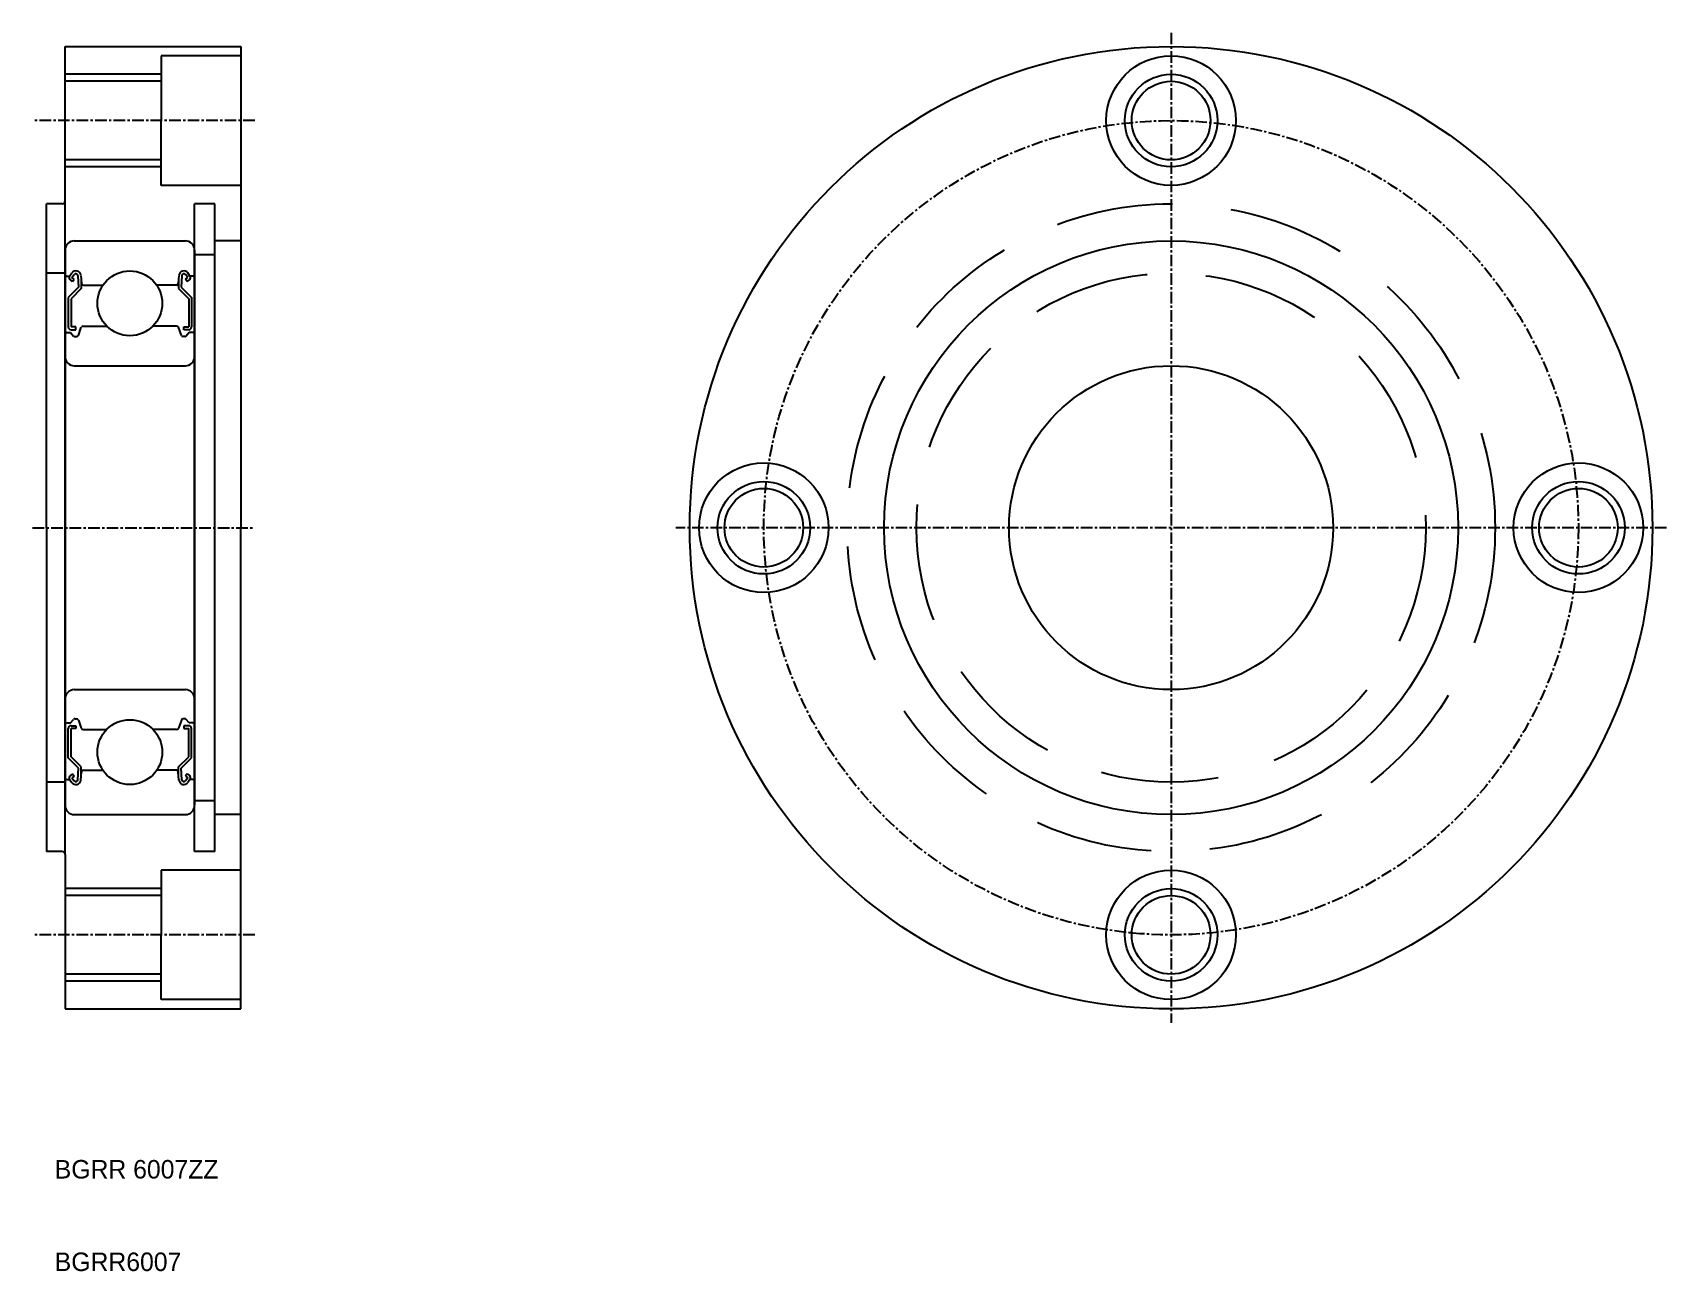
# Model space of a CAD drawing. Extents: x 139 to 315, y 67 to 201.
import ezdxf

# ---------------------------------------------------------------- set-up
doc = ezdxf.new("R2010")
doc.units = 0
doc.linetypes.add('CENTER', pattern=[2, 1.25, -0.25, 0.25, -0.25])
doc.linetypes.add('DASHED', pattern=[19.05, 12.7, -6.35])
doc.layers.get('0').update_dxf_attribs({"linetype": 'CONTINUOUS'})
doc.layers.add('CENTER', color=1, linetype='CENTER')

msp = doc.modelspace()

# ---------------------------------------------------------------- linework, layer by layer
for p, q in [((142.4, 176.68), (142.4, 199.28)), ((142.4, 199.28), (161.4, 199.28)), ((152.8, 198.28), (152.8, 191.28)), ((161.4, 198.28), (152.8, 198.28)), ((161.4, 199.28), (161.4, 147.28)), ((152.8, 195.53), (142.4, 195.53)), ((152.8, 184.28), (152.8, 191.28)), ((152.8, 187.03), (142.4, 187.03)), ((161.4, 184.28), (152.8, 184.28)), ((140.4, 147.28), (140.4, 182.28)), ((142.1, 182.28), (140.4, 182.28)), ((156.4, 112.28), (156.4, 182.28)), ((158.6, 182.28), (156.4, 182.28)), ((158.6, 112.28), (158.6, 182.28)), ((143.4, 178.28), (155.4, 178.28)), ((161.4, 178.28), (158.6, 178.28)), ((142.4, 177.28), (142.4, 117.28)), ((142.4, 111.98), (142.4, 176.68)), ((156.4, 177.28), (156.4, 117.28)), ((158.6, 176.78), (156.4, 176.78)), ((142.4, 174.78), (140.4, 174.78)), ((142.9, 174.48), (143.14, 174.81)), ((155.9, 174.48), (155.67, 174.81)), ((142.6, 174.48), (142.9, 174.48)), ((143.85, 173.26), (142.75, 172.16)), ((143.22, 173.89), (142.98, 174.06)), ((144.15, 173.13), (143.05, 172.03)), ((143.15, 174.31), (143.38, 174.64)), ((143.4, 174.14), (143.15, 174.31)), ((143.22, 173.89), (143.4, 174.14)), ((143.8, 174.52), (143.85, 173.26)), ((144.1, 174.55), (144.18, 173.66)), ((144.15, 174), (144.15, 173.13)), ((144.38, 173.48), (146.5, 173.48)), ((154.43, 173.48), (152.31, 173.48)), ((154.71, 174.55), (154.63, 173.66)), ((154.66, 174), (154.66, 173.13)), ((154.66, 173.13), (155.76, 172.03)), ((155.01, 174.52), (154.96, 173.26)), ((154.96, 173.26), (156.06, 172.16)), ((155.41, 174.14), (155.66, 174.31)), ((155.59, 173.89), (155.41, 174.14)), ((155.66, 174.31), (155.43, 174.64)), ((155.59, 173.89), (155.83, 174.06)), ((156.2, 174.48), (155.9, 174.48)), ((142.75, 172.16), (142.75, 168.98)), ((143.05, 172.03), (143.05, 168.98)), ((155.76, 172.03), (155.76, 168.98)), ((156.06, 172.16), (156.06, 168.98)), ((142.6, 168.38), (143, 168.38)), ((143, 168.38), (143.32, 168)), ((143.57, 168.98), (143.05, 168.98)), ((143.05, 168.68), (143.57, 168.68)), ((143.48, 167.93), (143.65, 167.93)), ((143.57, 168.68), (143.57, 168.98)), ((143.84, 168.06), (144.16, 168.95)), ((144.35, 169.08), (146.9, 169.08)), ((154.46, 169.08), (151.9, 169.08)), ((154.97, 168.06), (154.65, 168.95)), ((155.33, 167.93), (155.16, 167.93)), ((155.24, 168.68), (155.24, 168.98)), ((155.24, 168.98), (155.76, 168.98)), ((155.76, 168.68), (155.24, 168.68)), ((155.8, 168.38), (155.49, 168)), ((156.2, 168.38), (155.8, 168.38)), ((143.4, 164.78), (155.4, 164.78)), ((140.4, 147.28), (140.4, 112.28)), ((161.4, 95.28), (161.4, 147.28)), ((143.4, 129.78), (155.4, 129.78)), ((142.6, 126.18), (143, 126.18)), ((142.75, 122.41), (142.75, 125.58)), ((143, 126.18), (143.32, 126.56)), ((143.05, 125.88), (143.57, 125.88)), ((143.05, 122.53), (143.05, 125.58)), ((143.57, 125.58), (143.05, 125.58)), ((143.48, 126.63), (143.65, 126.63)), ((143.57, 125.88), (143.57, 125.58)), ((143.84, 126.5), (144.16, 125.61)), ((144.35, 125.48), (146.9, 125.48)), ((154.46, 125.48), (151.9, 125.48)), ((154.97, 126.5), (154.65, 125.61)), ((155.33, 126.63), (155.16, 126.63)), ((155.24, 125.88), (155.24, 125.58)), ((155.76, 125.88), (155.24, 125.88)), ((155.24, 125.58), (155.76, 125.58)), ((155.8, 126.18), (155.49, 126.56)), ((155.76, 122.53), (155.76, 125.58)), ((156.2, 126.18), (155.8, 126.18)), ((156.06, 122.41), (156.06, 125.58)), ((143.85, 121.31), (142.75, 122.41)), ((144.15, 121.43), (143.05, 122.53)), ((154.66, 121.43), (155.76, 122.53)), ((154.96, 121.31), (156.06, 122.41)), ((142.6, 120.08), (142.9, 120.08)), ((142.9, 120.08), (143.14, 119.75)), ((143.22, 120.67), (142.98, 120.5)), ((143.4, 120.43), (143.15, 120.25)), ((143.15, 120.25), (143.38, 119.92)), ((143.22, 120.67), (143.4, 120.43)), ((143.8, 120.05), (143.85, 121.31)), ((144.1, 120.01), (144.18, 120.9)), ((144.15, 120.56), (144.15, 121.43)), ((144.38, 121.08), (146.5, 121.08)), ((154.43, 121.08), (152.31, 121.08)), ((154.71, 120.01), (154.63, 120.9)), ((154.66, 120.56), (154.66, 121.43)), ((155.01, 120.05), (154.96, 121.31)), ((155.59, 120.67), (155.41, 120.43)), ((155.41, 120.43), (155.66, 120.25)), ((155.66, 120.25), (155.43, 119.92)), ((155.59, 120.67), (155.83, 120.5)), ((155.9, 120.08), (155.67, 119.75)), ((156.2, 120.08), (155.9, 120.08)), ((142.4, 119.78), (140.4, 119.78)), ((158.6, 117.78), (156.4, 117.78)), ((143.4, 116.28), (155.4, 116.28)), ((146.45, 116.28), (146.45, 116.28)), ((148.9, 116.28), (148.9, 116.28)), ((161.4, 116.28), (158.6, 116.28)), ((142.1, 112.28), (140.4, 112.28)), ((142.4, 111.98), (142.4, 95.28)), ((158.6, 112.28), (156.4, 112.28)), ((161.4, 110.28), (152.8, 110.28)), ((152.8, 110.28), (152.8, 103.28)), ((152.8, 107.53), (142.4, 107.53)), ((152.8, 96.28), (152.8, 103.28)), ((152.8, 99.03), (142.4, 99.03)), ((161.4, 96.28), (152.8, 96.28)), ((142.4, 95.28), (161.4, 95.28))]:
    msp.add_line(p, q)
at = {"color": 3}
for p, q in [((152.8, 196.28), (142.4, 196.28)), ((152.8, 186.28), (142.4, 186.28)), ((152.8, 108.28), (142.4, 108.28)), ((152.8, 98.28), (142.4, 98.28))]:
    msp.add_line(p, q, dxfattribs=at)
for centre, radius in [((261.89, 147.28), 52), ((261.89, 191.28), 7), ((261.89, 191.28), 4.25), ((261.89, 147.28), 31), ((261.89, 147.28), 17.5), ((217.89, 147.28), 7), ((305.89, 147.28), 7), ((217.89, 147.28), 4.25), ((305.89, 147.28), 4.25), ((261.89, 103.28), 7), ((261.89, 103.28), 4.25)]:
    msp.add_circle(centre, radius)
for centre in [(261.89, 191.28), (217.89, 147.28), (305.89, 147.28), (261.89, 103.28)]:
    msp.add_circle(centre, 5, dxfattribs=at)
at = {"color": 3, "linetype": 'DASHED'}
for radius in [35, 27.5]:
    msp.add_circle((261.89, 147.28), radius, dxfattribs=at)
at = {"color": 7, "linetype": 'CONTINUOUS'}
for centre in [(149.4, 171.53), (149.4, 123.03)]:
    msp.add_circle(centre, 3.5, dxfattribs=at)
for centre, radius, start, end in [((142.1, 182.58), 0.3, 270, 0), ((143.4, 177.28), 1, 90, 180), ((155.4, 177.28), 1, 0, 90), ((143.57, 174.51), 0.53, 5.0651, 144.9356), ((143.57, 174.51), 0.23, 2.1311, 144.9356), ((155.24, 174.51), 0.53, 35.0644, 174.9349), ((155.24, 174.51), 0.23, 35.0644, 177.8689), ((142.6, 174.68), 0.2, 180, 270), ((143.15, 174.31), 0.3, 144.9356, 235.0377), ((144.38, 173.68), 0.2, 185.0651, 270), ((154.43, 173.68), 0.2, 270, 354.9349), ((155.66, 174.31), 0.3, 304.9623, 35.0644), ((156.2, 174.68), 0.2, 270, 0), ((142.6, 168.18), 0.2, 90, 180), ((143.05, 168.98), 0.3, 180, 270), ((143.48, 168.13), 0.2, 219.9991, 270), ((143.65, 168.13), 0.2, 270, 339.9703), ((144.35, 168.88), 0.2, 90, 159.9703), ((154.46, 168.88), 0.2, 20.0297, 90), ((155.16, 168.13), 0.2, 200.0297, 270), ((155.33, 168.13), 0.2, 270, 320.0009), ((155.76, 168.98), 0.3, 270, 0), ((156.2, 168.18), 0.2, 0, 90), ((143.4, 165.78), 1, 180, 270), ((155.4, 165.78), 1, 270, 0), ((143.4, 128.78), 1, 90, 180), ((155.4, 128.78), 1, 0, 90), ((142.6, 126.38), 0.2, 180, 270), ((143.05, 125.58), 0.3, 90, 180), ((143.48, 126.43), 0.2, 90, 140.0009), ((143.65, 126.43), 0.2, 20.0297, 90), ((144.35, 125.68), 0.2, 200.0297, 270), ((154.46, 125.68), 0.2, 270, 339.9703), ((155.16, 126.43), 0.2, 90, 159.9703), ((155.33, 126.43), 0.2, 39.9991, 90), ((155.76, 125.58), 0.3, 0, 90), ((156.2, 126.38), 0.2, 270, 0), ((142.6, 119.88), 0.2, 90, 180), ((143.15, 120.25), 0.3, 124.9623, 215.0644), ((143.57, 120.06), 0.53, 215.0644, 354.9349), ((143.57, 120.06), 0.23, 215.0644, 357.8689), ((144.38, 120.88), 0.2, 90, 174.9349), ((154.43, 120.88), 0.2, 5.0651, 90), ((155.24, 120.06), 0.53, 185.0651, 324.9356), ((155.24, 120.06), 0.23, 182.1311, 324.9356), ((155.66, 120.25), 0.3, 324.9356, 55.0377), ((156.2, 119.88), 0.2, 0, 90), ((143.4, 117.28), 1, 180, 270), ((155.4, 117.28), 1, 270, 0), ((142.1, 111.98), 0.3, 0, 90)]:
    msp.add_arc(centre, radius, start, end)
at = {"layer": 'CENTER', "color": 1, "linetype": 'CENTER'}
for p, q in [((261.89, 200.78), (261.89, 93.78)), ((162.9, 191.28), (138.9, 191.28)), ((138.9, 147.28), (162.9, 147.28)), ((315.39, 147.28), (208.39, 147.28)), ((162.9, 103.28), (138.9, 103.28))]:
    msp.add_line(p, q, dxfattribs=at)
msp.add_circle((261.89, 147.28), 44, dxfattribs=at)

# ---------------------------------------------------------------- texts
for s, p in [('BGRR 6007ZZ', (141.29, 76.95)), ('BGRR6007', (141.29, 66.95))]:
    msp.add_text(s, height=2).set_placement(p)

doc.saveas('drawing.dxf')
